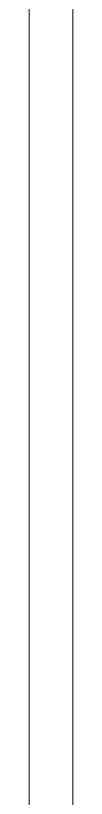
# Model space of a CAD drawing. Header units: millimetres. Extents: x 206 to 837, y 40 to 323.
# Drawn here: x 688.884 to 688.934, y 262.197 to 263.1 of the extents above; entities that cross this region are included whole.
import ezdxf

# ---------------------------------------------------------------- set-up
doc = ezdxf.new("R2010")
doc.units = ezdxf.units.MM
doc.layers.add('I-ARQ', color=8, linetype='Continuous', lineweight=0)

msp = doc.modelspace()

# ---------------------------------------------------------------- linework, layer by layer
at = {"layer": 'I-ARQ'}
for p, q in [((688.88403, 273.09682), (688.88403, 253.94682)), ((688.88403, 273.09682), (688.88403, 253.94682)), ((688.88403, 273.09682), (688.88403, 253.94682)), ((688.93403, 273.09682), (688.93403, 253.94682)), ((688.93403, 273.09682), (688.93403, 253.94682)), ((688.93403, 273.09682), (688.93403, 253.94682))]:
    msp.add_line(p, q, dxfattribs=at)

doc.saveas('drawing.dxf')
